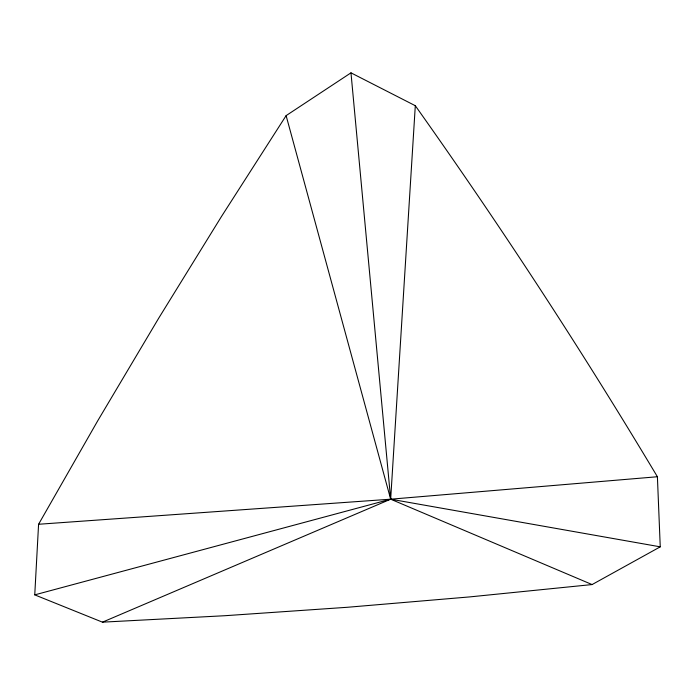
<?xml version="1.0" encoding="UTF-8"?>
<svg xmlns="http://www.w3.org/2000/svg" width="695" height="695" viewBox="0 0 695 695"><rect width="100%" height="100%" fill="white"/><g stroke="black" fill="none" stroke-linecap="round" stroke-linejoin="round"><path stroke-width="1.04" d="M34.75 594.868L38.581 524.265L97.682 420.866L158.66 318.267L221.479 216.501L286.114 115.631L350.975 72.836L415.306 105.71C500.791 226.17 581.585 349.967 657.401 476.744L660.25 546.835L592.088 584.565L469.69 596.909L347.248 607.291L224.815 615.718L102.46 622.164L34.75 594.868L390.668 499.192L657.401 476.744M102.46 622.164L390.668 499.192L415.306 105.71M38.581 524.265L390.668 499.192L660.25 546.835M286.114 115.631L390.668 499.192L592.088 584.565M350.975 72.836L390.668 499.192"/></g></svg>
